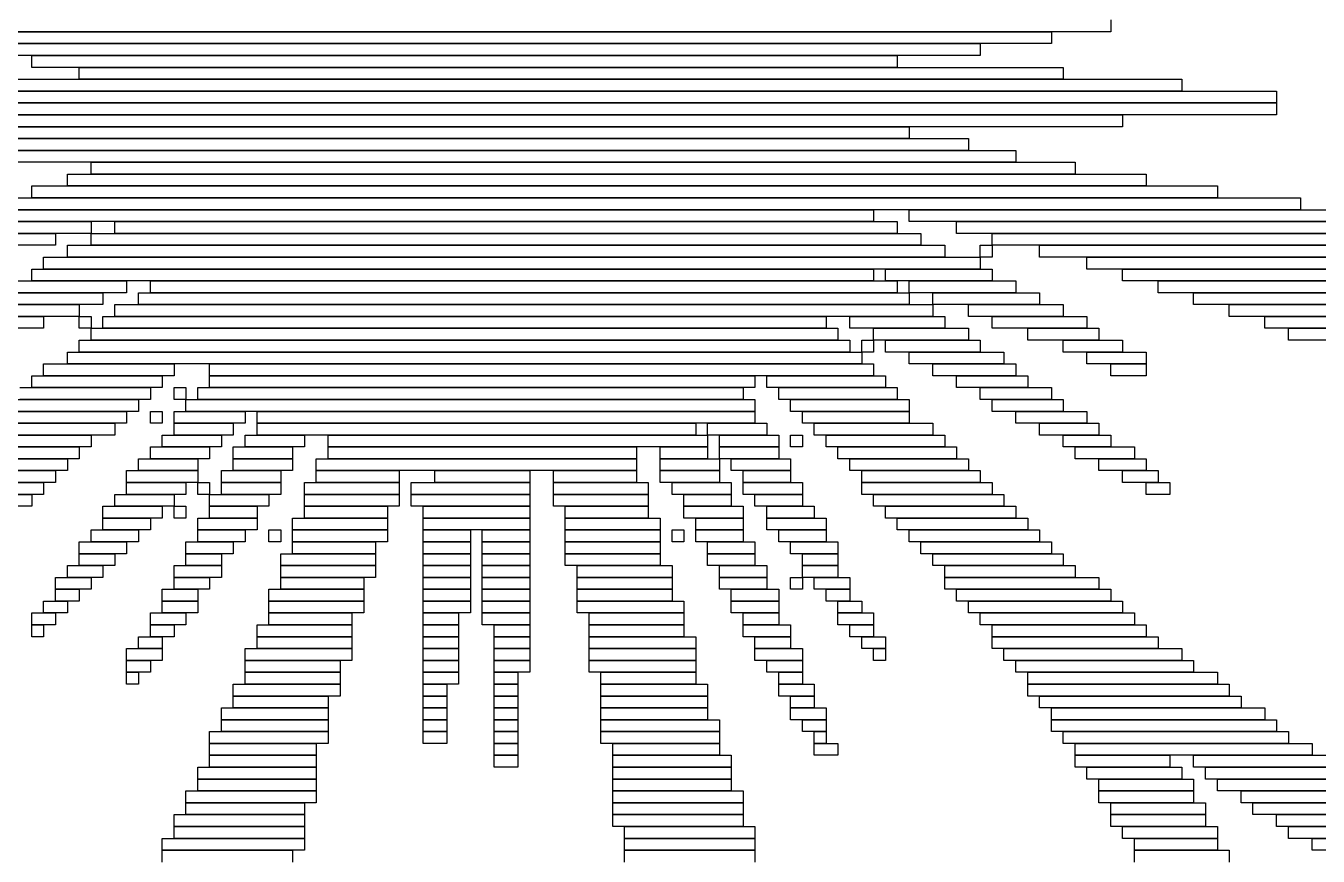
# Model space of a CAD drawing. Extents: x 374 to 650, y 311 to 714.
# Drawn here: x 467.5 to 576.5, y 519.5 to 589.5 of the extents above; entities that cross this region are included whole.
import ezdxf

# ---------------------------------------------------------------- set-up
doc = ezdxf.new("R2010")
doc.units = 0

msp = doc.modelspace()

# ---------------------------------------------------------------- linework, layer by layer
for p, q in [((559, 590), (559, 589)), ((559, 589), (453, 589)), ((458, 589), (554, 589)), ((554, 589), (554, 588)), ((554, 588), (458, 588)), ((463, 588), (548, 588)), ((548, 588), (548, 587)), ((548, 587), (463, 587)), ((468, 587), (541, 587)), ((468, 586), (468, 587)), ((541, 587), (541, 586)), ((541, 586), (468, 586)), ((472, 586), (555, 586)), ((472, 585), (472, 586)), ((555, 586), (555, 585)), ((466, 585), (565, 585)), ((555, 585), (472, 585)), ((565, 585), (565, 584)), ((406, 584), (573, 584)), ((565, 584), (466, 584)), ((573, 584), (573, 583)), ((573, 583), (406, 583)), ((410, 583), (573, 583)), ((573, 583), (573, 582)), ((573, 582), (410, 582)), ((413, 582), (560, 582)), ((560, 581), (413, 581)), ((418, 581), (542, 581)), ((542, 581), (542, 580)), ((560, 582), (560, 581)), ((542, 580), (418, 580)), ((423, 580), (547, 580)), ((547, 580), (547, 579)), ((547, 579), (423, 579)), ((433, 579), (551, 579)), ((551, 579), (551, 578)), ((551, 578), (433, 578)), ((473, 578), (556, 578)), ((473, 577), (473, 578)), ((556, 578), (556, 577)), ((471, 577), (562, 577)), ((471, 576), (471, 577)), ((556, 577), (473, 577)), ((562, 577), (562, 576)), ((468, 576), (568, 576)), ((468, 575), (468, 576)), ((562, 576), (471, 576)), ((568, 576), (568, 575)), ((465, 575), (575, 575)), ((568, 575), (468, 575)), ((575, 575), (575, 574)), ((462, 574), (539, 574)), ((575, 574), (465, 574)), ((539, 574), (539, 573)), ((542, 574), (586, 574)), ((542, 573), (542, 574)), ((460, 573), (473, 573)), ((539, 573), (462, 573)), ((473, 573), (473, 572)), ((475, 573), (541, 573)), ((475, 572), (475, 573)), ((541, 573), (541, 572)), ((586, 573), (542, 573)), ((546, 573), (635, 573)), ((546, 572), (546, 573)), ((457, 572), (470, 572)), ((473, 572), (460, 572)), ((470, 572), (470, 571)), ((473, 572), (543, 572)), ((473, 571), (473, 572)), ((541, 572), (475, 572)), ((543, 572), (543, 571)), ((635, 572), (546, 572)), ((549, 572), (633, 572)), ((549, 571), (549, 572)), ((470, 571), (457, 571)), ((471, 571), (545, 571)), ((471, 570), (471, 571)), ((543, 571), (473, 571)), ((545, 571), (545, 570)), ((548, 571), (549, 571)), ((548, 570), (548, 571)), ((633, 571), (549, 571)), ((549, 571), (549, 570)), ((553, 571), (630, 571)), ((553, 570), (553, 571)), ((468, 569), (539, 569)), ((468, 568), (468, 569)), ((469, 570), (548, 570)), ((469, 569), (469, 570)), ((548, 569), (469, 569)), ((545, 570), (471, 570)), ((539, 569), (539, 568)), ((540, 569), (549, 569)), ((540, 568), (540, 569)), ((549, 570), (548, 570)), ((548, 570), (548, 569)), ((549, 569), (549, 568)), ((630, 570), (553, 570)), ((557, 570), (627, 570)), ((557, 569), (557, 570)), ((627, 569), (557, 569)), ((560, 569), (623, 569)), ((560, 568), (560, 569)), ((466, 568), (476, 568)), ((539, 568), (468, 568)), ((476, 568), (476, 567)), ((478, 568), (541, 568)), ((478, 567), (478, 568)), ((549, 568), (540, 568)), ((541, 568), (541, 567)), ((542, 568), (551, 568)), ((542, 567), (542, 568)), ((551, 568), (551, 567)), ((623, 568), (560, 568)), ((563, 568), (617, 568)), ((563, 567), (563, 568)), ((464, 567), (474, 567)), ((476, 567), (466, 567)), ((474, 567), (474, 566)), ((477, 567), (542, 567)), ((477, 566), (477, 567)), ((541, 567), (478, 567)), ((551, 567), (542, 567)), ((542, 567), (542, 566)), ((544, 567), (553, 567)), ((544, 566), (544, 567)), ((553, 567), (553, 566)), ((617, 567), (563, 567)), ((566, 567), (584, 567)), ((566, 566), (566, 567)), ((462, 566), (472, 566)), ((474, 566), (464, 566)), ((472, 566), (472, 565)), ((475, 566), (544, 566)), ((475, 565), (475, 566)), ((542, 566), (477, 566)), ((553, 566), (544, 566)), ((544, 566), (544, 565)), ((547, 566), (555, 566)), ((547, 565), (547, 566)), ((555, 566), (555, 565)), ((584, 566), (566, 566)), ((569, 566), (587, 566)), ((569, 565), (569, 566)), ((461, 565), (469, 565)), ((472, 565), (462, 565)), ((469, 565), (469, 564)), ((472, 565), (473, 565)), ((472, 564), (472, 565)), ((473, 565), (473, 564)), ((474, 565), (535, 565)), ((474, 564), (474, 565)), ((544, 565), (475, 565)), ((535, 565), (535, 564)), ((537, 565), (545, 565)), ((537, 564), (537, 565)), ((545, 565), (545, 564)), ((555, 565), (547, 565)), ((549, 565), (557, 565)), ((549, 564), (549, 565)), ((557, 565), (557, 564)), ((587, 565), (569, 565)), ((572, 565), (589, 565)), ((572, 564), (572, 565)), ((469, 564), (461, 564)), ((473, 564), (472, 564)), ((473, 564), (536, 564)), ((473, 563), (473, 564)), ((535, 564), (474, 564)), ((536, 564), (536, 563)), ((545, 564), (537, 564)), ((539, 564), (547, 564)), ((539, 563), (539, 564)), ((547, 564), (547, 563)), ((557, 564), (549, 564)), ((552, 564), (558, 564)), ((552, 563), (552, 564)), ((558, 564), (558, 563)), ((589, 564), (572, 564)), ((574, 564), (591, 564)), ((574, 563), (574, 564)), ((472, 563), (537, 563)), ((472, 562), (472, 563)), ((536, 563), (473, 563)), ((537, 563), (537, 562)), ((538, 563), (539, 563)), ((538, 562), (538, 563)), ((547, 563), (539, 563)), ((539, 563), (539, 562)), ((540, 563), (548, 563)), ((540, 562), (540, 563)), ((548, 563), (548, 562)), ((558, 563), (552, 563)), ((555, 563), (560, 563)), ((555, 562), (555, 563)), ((560, 563), (560, 562)), ((591, 563), (574, 563)), ((471, 562), (538, 562)), ((471, 561), (471, 562)), ((537, 562), (472, 562)), ((539, 562), (538, 562)), ((538, 562), (538, 561)), ((548, 562), (540, 562)), ((542, 562), (550, 562)), ((542, 561), (542, 562)), ((550, 562), (550, 561)), ((560, 562), (555, 562)), ((557, 562), (562, 562)), ((557, 561), (557, 562)), ((562, 562), (562, 561)), ((469, 561), (480, 561)), ((469, 560), (469, 561)), ((538, 561), (471, 561)), ((480, 561), (480, 560)), ((483, 561), (539, 561)), ((483, 560), (483, 561)), ((539, 561), (539, 560)), ((550, 561), (542, 561)), ((544, 561), (551, 561)), ((544, 560), (544, 561)), ((551, 561), (551, 560)), ((562, 561), (557, 561)), ((559, 561), (562, 561)), ((559, 560), (559, 561)), ((562, 561), (562, 560)), ((468, 560), (479, 560)), ((468, 559), (468, 560)), ((480, 560), (469, 560)), ((479, 560), (479, 559)), ((539, 560), (483, 560)), ((483, 560), (529, 560)), ((483, 559), (483, 560)), ((529, 560), (529, 559)), ((530, 560), (540, 560)), ((530, 559), (530, 560)), ((540, 560), (540, 559)), ((551, 560), (544, 560)), ((546, 560), (552, 560)), ((546, 559), (546, 560)), ((552, 560), (552, 559)), ((562, 560), (559, 560)), ((467, 559), (478, 559)), ((479, 559), (468, 559)), ((478, 559), (478, 558)), ((480, 559), (481, 559)), ((480, 558), (480, 559)), ((481, 559), (481, 558)), ((482, 559), (528, 559)), ((482, 558), (482, 559)), ((529, 559), (483, 559)), ((528, 559), (528, 558)), ((540, 559), (530, 559)), ((531, 559), (541, 559)), ((531, 558), (531, 559)), ((541, 559), (541, 558)), ((552, 559), (546, 559)), ((548, 559), (554, 559)), ((548, 558), (548, 559)), ((554, 559), (554, 558)), ((464, 557), (476, 557)), ((466, 558), (477, 558)), ((477, 557), (466, 557)), ((478, 558), (467, 558)), ((476, 557), (476, 556)), ((477, 558), (477, 557)), ((478, 557), (479, 557)), ((478, 556), (478, 557)), ((479, 557), (479, 556)), ((481, 558), (480, 558)), ((480, 557), (486, 557)), ((480, 556), (480, 557)), ((481, 558), (529, 558)), ((481, 557), (481, 558)), ((529, 557), (481, 557)), ((528, 558), (482, 558)), ((486, 557), (486, 556)), ((487, 557), (529, 557)), ((487, 556), (487, 557)), ((529, 558), (529, 557)), ((529, 557), (529, 556)), ((541, 558), (531, 558)), ((532, 558), (542, 558)), ((532, 557), (532, 558)), ((542, 557), (532, 557)), ((533, 557), (542, 557)), ((533, 556), (533, 557)), ((542, 558), (542, 557)), ((542, 557), (542, 556)), ((554, 558), (548, 558)), ((549, 558), (555, 558)), ((549, 557), (549, 558)), ((555, 557), (549, 557)), ((551, 557), (557, 557)), ((551, 556), (551, 557)), ((555, 558), (555, 557)), ((557, 557), (557, 556)), ((463, 556), (475, 556)), ((476, 556), (464, 556)), ((475, 556), (475, 555)), ((479, 556), (478, 556)), ((486, 556), (480, 556)), ((480, 556), (485, 556)), ((480, 555), (480, 556)), ((485, 556), (485, 555)), ((529, 556), (487, 556)), ((487, 556), (524, 556)), ((487, 555), (487, 556)), ((524, 556), (524, 555)), ((525, 556), (530, 556)), ((525, 555), (525, 556)), ((530, 556), (530, 555)), ((542, 556), (533, 556)), ((534, 556), (544, 556)), ((534, 555), (534, 556)), ((544, 556), (544, 555)), ((557, 556), (551, 556)), ((553, 556), (558, 556)), ((553, 555), (553, 556)), ((558, 556), (558, 555)), ((462, 555), (473, 555)), ((475, 555), (463, 555)), ((473, 555), (473, 554)), ((479, 555), (484, 555)), ((479, 554), (479, 555)), ((485, 555), (480, 555)), ((484, 555), (484, 554)), ((486, 555), (491, 555)), ((486, 554), (486, 555)), ((524, 555), (487, 555)), ((491, 555), (491, 554)), ((493, 555), (525, 555)), ((493, 554), (493, 555)), ((530, 555), (525, 555)), ((525, 555), (525, 554)), ((526, 555), (531, 555)), ((526, 554), (526, 555)), ((531, 555), (531, 554)), ((532, 555), (533, 555)), ((532, 554), (532, 555)), ((533, 555), (533, 554)), ((544, 555), (534, 555)), ((535, 555), (545, 555)), ((535, 554), (535, 555)), ((545, 555), (545, 554)), ((558, 555), (553, 555)), ((555, 555), (559, 555)), ((555, 554), (555, 555)), ((559, 555), (559, 554)), ((460, 554), (472, 554)), ((473, 554), (462, 554)), ((472, 554), (472, 553)), ((478, 554), (483, 554)), ((478, 553), (478, 554)), ((484, 554), (479, 554)), ((483, 554), (483, 553)), ((485, 554), (490, 554)), ((485, 553), (485, 554)), ((491, 554), (486, 554)), ((490, 554), (490, 553)), ((525, 554), (493, 554)), ((493, 554), (519, 554)), ((493, 553), (493, 554)), ((519, 554), (519, 553)), ((521, 554), (525, 554)), ((521, 553), (521, 554)), ((525, 554), (525, 553)), ((531, 554), (526, 554)), ((526, 554), (531, 554)), ((526, 553), (526, 554)), ((531, 554), (531, 553)), ((533, 554), (532, 554)), ((545, 554), (535, 554)), ((536, 554), (546, 554)), ((536, 553), (536, 554)), ((546, 554), (546, 553)), ((559, 554), (555, 554)), ((556, 554), (561, 554)), ((556, 553), (556, 554)), ((561, 554), (561, 553)), ((459, 553), (471, 553)), ((472, 553), (460, 553)), ((471, 553), (471, 552)), ((477, 553), (482, 553)), ((477, 552), (477, 553)), ((483, 553), (478, 553)), ((482, 553), (482, 552)), ((490, 553), (485, 553)), ((485, 553), (490, 553)), ((485, 552), (485, 553)), ((490, 553), (490, 552)), ((492, 553), (519, 553)), ((492, 552), (492, 553)), ((519, 553), (493, 553)), ((519, 553), (519, 552)), ((525, 553), (521, 553)), ((521, 553), (526, 553)), ((521, 552), (521, 553)), ((531, 553), (526, 553)), ((526, 553), (526, 552)), ((527, 553), (532, 553)), ((527, 552), (527, 553)), ((532, 553), (532, 552)), ((546, 553), (536, 553)), ((537, 553), (547, 553)), ((537, 552), (537, 553)), ((547, 553), (547, 552)), ((561, 553), (556, 553)), ((558, 553), (562, 553)), ((558, 552), (558, 553)), ((562, 553), (562, 552)), ((458, 552), (470, 552)), ((471, 552), (459, 552)), ((470, 552), (470, 551)), ((476, 552), (482, 552)), ((476, 551), (476, 552)), ((482, 552), (477, 552)), ((482, 552), (482, 551)), ((484, 552), (489, 552)), ((484, 551), (484, 552)), ((490, 552), (485, 552)), ((489, 552), (489, 551)), ((519, 552), (492, 552)), ((492, 552), (499, 552)), ((492, 551), (492, 552)), ((499, 552), (499, 551)), ((502, 552), (510, 552)), ((502, 551), (502, 552)), ((510, 552), (510, 551)), ((512, 552), (519, 552)), ((512, 551), (512, 552)), ((519, 552), (519, 551)), ((526, 552), (521, 552)), ((521, 552), (526, 552)), ((521, 551), (521, 552)), ((526, 552), (526, 551)), ((532, 552), (527, 552)), ((528, 552), (532, 552)), ((528, 551), (528, 552)), ((532, 552), (532, 551)), ((547, 552), (537, 552)), ((538, 552), (548, 552)), ((538, 551), (538, 552)), ((548, 552), (548, 551)), ((562, 552), (558, 552)), ((560, 552), (563, 552)), ((560, 551), (560, 552)), ((563, 552), (563, 551)), ((456, 551), (469, 551)), ((470, 551), (458, 551)), ((469, 551), (469, 550)), ((482, 551), (476, 551)), ((476, 551), (481, 551)), ((476, 550), (476, 551)), ((481, 551), (481, 550)), ((482, 551), (483, 551)), ((482, 550), (482, 551)), ((483, 551), (483, 550)), ((489, 551), (484, 551)), ((484, 551), (489, 551)), ((484, 550), (484, 551)), ((489, 551), (489, 550)), ((491, 551), (499, 551)), ((491, 550), (491, 551)), ((499, 551), (492, 551)), ((499, 551), (499, 550)), ((500, 551), (510, 551)), ((500, 550), (500, 551)), ((510, 551), (502, 551)), ((510, 551), (510, 550)), ((519, 551), (512, 551)), ((512, 551), (520, 551)), ((512, 550), (512, 551)), ((520, 551), (520, 550)), ((526, 551), (521, 551)), ((522, 551), (527, 551)), ((522, 550), (522, 551)), ((527, 551), (527, 550)), ((532, 551), (528, 551)), ((528, 551), (533, 551)), ((528, 550), (528, 551)), ((533, 551), (533, 550)), ((548, 551), (538, 551)), ((538, 551), (549, 551)), ((538, 550), (538, 551)), ((549, 551), (549, 550)), ((563, 551), (560, 551)), ((562, 551), (564, 551)), ((562, 550), (562, 551)), ((564, 551), (564, 550)), ((455, 550), (468, 550)), ((469, 550), (456, 550)), ((468, 550), (468, 549)), ((475, 550), (480, 550)), ((475, 549), (475, 550)), ((481, 550), (476, 550)), ((480, 550), (480, 549)), ((483, 550), (482, 550)), ((483, 550), (488, 550)), ((483, 549), (483, 550)), ((489, 550), (484, 550)), ((488, 550), (488, 549)), ((499, 550), (491, 550)), ((491, 550), (499, 550)), ((491, 549), (491, 550)), ((499, 550), (499, 549)), ((510, 550), (500, 550)), ((500, 550), (510, 550)), ((500, 549), (500, 550)), ((510, 550), (510, 549)), ((520, 550), (512, 550)), ((512, 550), (520, 550)), ((512, 549), (512, 550)), ((520, 550), (520, 549)), ((527, 550), (522, 550)), ((523, 550), (527, 550)), ((523, 549), (523, 550)), ((527, 550), (527, 549)), ((533, 550), (528, 550)), ((529, 550), (533, 550)), ((529, 549), (529, 550)), ((533, 550), (533, 549)), ((549, 550), (538, 550)), ((539, 550), (550, 550)), ((539, 549), (539, 550)), ((550, 550), (550, 549)), ((564, 550), (562, 550)), ((468, 549), (455, 549)), ((474, 549), (479, 549)), ((474, 548), (474, 549)), ((480, 549), (475, 549)), ((479, 549), (479, 548)), ((480, 549), (481, 549)), ((480, 548), (480, 549)), ((481, 549), (481, 548)), ((488, 549), (483, 549)), ((483, 549), (487, 549)), ((483, 548), (483, 549)), ((487, 549), (487, 548)), ((499, 549), (491, 549)), ((491, 549), (498, 549)), ((491, 548), (491, 549)), ((498, 549), (498, 548)), ((510, 549), (500, 549)), ((501, 549), (510, 549)), ((501, 548), (501, 549)), ((510, 549), (510, 548)), ((520, 549), (512, 549)), ((513, 549), (520, 549)), ((513, 548), (513, 549)), ((520, 549), (520, 548)), ((527, 549), (523, 549)), ((523, 549), (528, 549)), ((523, 548), (523, 549)), ((528, 549), (528, 548)), ((533, 549), (529, 549)), ((530, 549), (534, 549)), ((530, 548), (530, 549)), ((534, 549), (534, 548)), ((550, 549), (539, 549)), ((540, 549), (551, 549)), ((540, 548), (540, 549)), ((551, 549), (551, 548)), ((479, 548), (474, 548)), ((474, 548), (478, 548)), ((474, 547), (474, 548)), ((478, 548), (478, 547)), ((481, 548), (480, 548)), ((482, 548), (487, 548)), ((482, 547), (482, 548)), ((487, 548), (483, 548)), ((487, 548), (487, 547)), ((490, 548), (498, 548)), ((490, 547), (490, 548)), ((498, 548), (491, 548)), ((498, 548), (498, 547)), ((510, 548), (501, 548)), ((501, 548), (510, 548)), ((501, 547), (501, 548)), ((510, 548), (510, 547)), ((520, 548), (513, 548)), ((513, 548), (521, 548)), ((513, 547), (513, 548)), ((521, 548), (521, 547)), ((528, 548), (523, 548)), ((524, 548), (528, 548)), ((524, 547), (524, 548)), ((528, 548), (528, 547)), ((534, 548), (530, 548)), ((530, 548), (535, 548)), ((530, 547), (530, 548)), ((535, 548), (535, 547)), ((551, 548), (540, 548)), ((541, 548), (552, 548)), ((541, 547), (541, 548)), ((552, 548), (552, 547)), ((473, 547), (477, 547)), ((473, 546), (473, 547)), ((478, 547), (474, 547)), ((477, 547), (477, 546)), ((487, 547), (482, 547)), ((482, 547), (486, 547)), ((482, 546), (482, 547)), ((486, 547), (486, 546)), ((488, 547), (489, 547)), ((488, 546), (488, 547)), ((489, 547), (489, 546)), ((498, 547), (490, 547)), ((490, 547), (498, 547)), ((490, 546), (490, 547)), ((498, 547), (498, 546)), ((510, 547), (501, 547)), ((501, 547), (505, 547)), ((501, 546), (501, 547)), ((505, 547), (505, 546)), ((506, 547), (510, 547)), ((506, 546), (506, 547)), ((510, 547), (510, 546)), ((521, 547), (513, 547)), ((513, 547), (521, 547)), ((513, 546), (513, 547)), ((521, 547), (521, 546)), ((522, 547), (523, 547)), ((522, 546), (522, 547)), ((523, 547), (523, 546)), ((528, 547), (524, 547)), ((524, 547), (528, 547)), ((524, 546), (524, 547)), ((528, 547), (528, 546)), ((535, 547), (530, 547)), ((531, 547), (535, 547)), ((531, 546), (531, 547)), ((535, 547), (535, 546)), ((552, 547), (541, 547)), ((542, 547), (553, 547)), ((542, 546), (542, 547)), ((553, 547), (553, 546)), ((472, 546), (476, 546)), ((472, 545), (472, 546)), ((477, 546), (473, 546)), ((476, 546), (476, 545)), ((481, 546), (485, 546)), ((481, 545), (481, 546)), ((486, 546), (482, 546)), ((485, 546), (485, 545)), ((489, 546), (488, 546)), ((498, 546), (490, 546)), ((490, 546), (497, 546)), ((490, 545), (490, 546)), ((497, 546), (497, 545)), ((505, 546), (501, 546)), ((501, 546), (505, 546)), ((501, 545), (501, 546)), ((505, 546), (505, 545)), ((510, 546), (506, 546)), ((506, 546), (510, 546)), ((506, 545), (506, 546)), ((510, 546), (510, 545)), ((521, 546), (513, 546)), ((513, 546), (521, 546)), ((513, 545), (513, 546)), ((521, 546), (521, 545)), ((523, 546), (522, 546)), ((528, 546), (524, 546)), ((525, 546), (529, 546)), ((525, 545), (525, 546)), ((529, 546), (529, 545)), ((535, 546), (531, 546)), ((532, 546), (536, 546)), ((532, 545), (532, 546)), ((536, 546), (536, 545)), ((553, 546), (542, 546)), ((543, 546), (554, 546)), ((543, 545), (543, 546)), ((554, 546), (554, 545)), ((471, 544), (474, 544)), ((471, 543), (471, 544)), ((476, 545), (472, 545)), ((472, 545), (475, 545)), ((472, 544), (472, 545)), ((475, 544), (472, 544)), ((474, 544), (474, 543)), ((475, 545), (475, 544)), ((480, 544), (484, 544)), ((480, 543), (480, 544)), ((485, 545), (481, 545)), ((481, 545), (484, 545)), ((481, 544), (481, 545)), ((484, 544), (481, 544)), ((484, 545), (484, 544)), ((484, 544), (484, 543)), ((489, 545), (497, 545)), ((489, 544), (489, 545)), ((497, 544), (489, 544)), ((489, 544), (497, 544)), ((489, 543), (489, 544)), ((497, 545), (490, 545)), ((497, 545), (497, 544)), ((497, 544), (497, 543)), ((505, 545), (501, 545)), ((501, 545), (505, 545)), ((501, 544), (501, 545)), ((505, 544), (501, 544)), ((501, 544), (505, 544)), ((501, 543), (501, 544)), ((505, 545), (505, 544)), ((505, 544), (505, 543)), ((510, 545), (506, 545)), ((506, 545), (510, 545)), ((506, 544), (506, 545)), ((510, 544), (506, 544)), ((506, 544), (510, 544)), ((506, 543), (506, 544)), ((510, 545), (510, 544)), ((510, 544), (510, 543)), ((521, 545), (513, 545)), ((513, 545), (521, 545)), ((513, 544), (513, 545)), ((521, 544), (513, 544)), ((514, 544), (522, 544)), ((514, 543), (514, 544)), ((521, 545), (521, 544)), ((522, 544), (522, 543)), ((529, 545), (525, 545)), ((525, 545), (529, 545)), ((525, 544), (525, 545)), ((529, 544), (525, 544)), ((526, 544), (530, 544)), ((526, 543), (526, 544)), ((529, 545), (529, 544)), ((530, 544), (530, 543)), ((536, 545), (532, 545)), ((533, 545), (536, 545)), ((533, 544), (533, 545)), ((536, 544), (533, 544)), ((533, 544), (536, 544)), ((533, 543), (533, 544)), ((536, 545), (536, 544)), ((536, 544), (536, 543)), ((554, 545), (543, 545)), ((544, 545), (555, 545)), ((544, 544), (544, 545)), ((555, 544), (544, 544)), ((545, 544), (556, 544)), ((545, 543), (545, 544)), ((555, 545), (555, 544)), ((556, 544), (556, 543)), ((470, 543), (473, 543)), ((470, 542), (470, 543)), ((474, 543), (471, 543)), ((473, 543), (473, 542)), ((484, 543), (480, 543)), ((480, 543), (483, 543)), ((480, 542), (480, 543)), ((483, 543), (483, 542)), ((497, 543), (489, 543)), ((489, 543), (496, 543)), ((489, 542), (489, 543)), ((496, 543), (496, 542)), ((505, 543), (501, 543)), ((501, 543), (505, 543)), ((501, 542), (501, 543)), ((505, 543), (505, 542)), ((510, 543), (506, 543)), ((506, 543), (510, 543)), ((506, 542), (506, 543)), ((510, 543), (510, 542)), ((522, 543), (514, 543)), ((514, 543), (522, 543)), ((514, 542), (514, 543)), ((522, 543), (522, 542)), ((530, 543), (526, 543)), ((526, 543), (530, 543)), ((526, 542), (526, 543)), ((530, 543), (530, 542)), ((532, 543), (533, 543)), ((532, 542), (532, 543)), ((536, 543), (533, 543)), ((533, 543), (533, 542)), ((534, 543), (537, 543)), ((534, 542), (534, 543)), ((537, 543), (537, 542)), ((556, 543), (545, 543)), ((545, 543), (558, 543)), ((545, 542), (545, 543)), ((558, 543), (558, 542)), ((473, 542), (470, 542)), ((470, 542), (472, 542)), ((470, 541), (470, 542)), ((472, 542), (472, 541)), ((479, 542), (482, 542)), ((479, 541), (479, 542)), ((483, 542), (480, 542)), ((482, 542), (482, 541)), ((488, 542), (496, 542)), ((488, 541), (488, 542)), ((496, 542), (489, 542)), ((496, 542), (496, 541)), ((505, 542), (501, 542)), ((501, 542), (505, 542)), ((501, 541), (501, 542)), ((505, 542), (505, 541)), ((510, 542), (506, 542)), ((506, 542), (510, 542)), ((506, 541), (506, 542)), ((510, 542), (510, 541)), ((522, 542), (514, 542)), ((514, 542), (522, 542)), ((514, 541), (514, 542)), ((522, 542), (522, 541)), ((530, 542), (526, 542)), ((527, 542), (531, 542)), ((527, 541), (527, 542)), ((531, 542), (531, 541)), ((533, 542), (532, 542)), ((537, 542), (534, 542)), ((535, 542), (537, 542)), ((535, 541), (535, 542)), ((537, 542), (537, 541)), ((558, 542), (545, 542)), ((546, 542), (559, 542)), ((546, 541), (546, 542)), ((559, 542), (559, 541)), ((469, 541), (471, 541)), ((469, 540), (469, 541)), ((472, 541), (470, 541)), ((471, 541), (471, 540)), ((482, 541), (479, 541)), ((479, 541), (482, 541)), ((479, 540), (479, 541)), ((482, 541), (482, 540)), ((496, 541), (488, 541)), ((488, 541), (496, 541)), ((488, 540), (488, 541)), ((496, 541), (496, 540)), ((505, 541), (501, 541)), ((501, 541), (505, 541)), ((501, 540), (501, 541)), ((505, 541), (505, 540)), ((510, 541), (506, 541)), ((506, 541), (510, 541)), ((506, 540), (506, 541)), ((510, 541), (510, 540)), ((522, 541), (514, 541)), ((514, 541), (523, 541)), ((514, 540), (514, 541)), ((523, 541), (523, 540)), ((531, 541), (527, 541)), ((527, 541), (531, 541)), ((527, 540), (527, 541)), ((531, 541), (531, 540)), ((537, 541), (535, 541)), ((536, 541), (538, 541)), ((536, 540), (536, 541)), ((538, 541), (538, 540)), ((559, 541), (546, 541)), ((547, 541), (560, 541)), ((547, 540), (547, 541)), ((560, 541), (560, 540)), ((468, 540), (470, 540)), ((468, 539), (468, 540)), ((471, 540), (469, 540)), ((470, 540), (470, 539)), ((478, 540), (481, 540)), ((478, 539), (478, 540)), ((482, 540), (479, 540)), ((481, 540), (481, 539)), ((496, 540), (488, 540)), ((488, 540), (495, 540)), ((488, 539), (488, 540)), ((495, 540), (495, 539)), ((505, 540), (501, 540)), ((501, 540), (504, 540)), ((501, 539), (501, 540)), ((504, 540), (504, 539)), ((510, 540), (506, 540)), ((506, 540), (510, 540)), ((506, 539), (506, 540)), ((510, 540), (510, 539)), ((523, 540), (514, 540)), ((515, 540), (523, 540)), ((515, 539), (515, 540)), ((523, 540), (523, 539)), ((531, 540), (527, 540)), ((528, 540), (531, 540)), ((528, 539), (528, 540)), ((531, 540), (531, 539)), ((538, 540), (536, 540)), ((536, 540), (539, 540)), ((536, 539), (536, 540)), ((539, 540), (539, 539)), ((560, 540), (547, 540)), ((548, 540), (561, 540)), ((548, 539), (548, 540)), ((561, 540), (561, 539)), ((470, 539), (468, 539)), ((468, 539), (469, 539)), ((468, 538), (468, 539)), ((469, 539), (469, 538)), ((481, 539), (478, 539)), ((478, 539), (480, 539)), ((478, 538), (478, 539)), ((480, 539), (480, 538)), ((487, 539), (495, 539)), ((487, 538), (487, 539)), ((495, 539), (488, 539)), ((495, 539), (495, 538)), ((504, 539), (501, 539)), ((501, 539), (504, 539)), ((501, 538), (501, 539)), ((504, 539), (504, 538)), ((510, 539), (506, 539)), ((507, 539), (510, 539)), ((507, 538), (507, 539)), ((510, 539), (510, 538)), ((523, 539), (515, 539)), ((515, 539), (523, 539)), ((515, 538), (515, 539)), ((523, 539), (523, 538)), ((531, 539), (528, 539)), ((528, 539), (532, 539)), ((528, 538), (528, 539)), ((532, 539), (532, 538)), ((539, 539), (536, 539)), ((537, 539), (539, 539)), ((537, 538), (537, 539)), ((539, 539), (539, 538)), ((561, 539), (548, 539)), ((549, 539), (562, 539)), ((549, 538), (549, 539)), ((562, 539), (562, 538)), ((469, 538), (468, 538)), ((477, 538), (479, 538)), ((477, 537), (477, 538)), ((480, 538), (478, 538)), ((479, 538), (479, 537)), ((495, 538), (487, 538)), ((487, 538), (495, 538)), ((487, 537), (487, 538)), ((495, 538), (495, 537)), ((504, 538), (501, 538)), ((501, 538), (504, 538)), ((501, 537), (501, 538)), ((504, 538), (504, 537)), ((510, 538), (507, 538)), ((507, 538), (510, 538)), ((507, 537), (507, 538)), ((510, 538), (510, 537)), ((523, 538), (515, 538)), ((515, 538), (524, 538)), ((515, 537), (515, 538)), ((524, 538), (524, 537)), ((532, 538), (528, 538)), ((529, 538), (532, 538)), ((529, 537), (529, 538)), ((532, 538), (532, 537)), ((539, 538), (537, 538)), ((538, 538), (540, 538)), ((538, 537), (538, 538)), ((540, 538), (540, 537)), ((562, 538), (549, 538)), ((549, 538), (563, 538)), ((549, 537), (549, 538)), ((563, 538), (563, 537)), ((476, 537), (479, 537)), ((476, 536), (476, 537)), ((479, 537), (477, 537)), ((479, 537), (479, 536)), ((486, 537), (495, 537)), ((486, 536), (486, 537)), ((495, 537), (487, 537)), ((495, 537), (495, 536)), ((504, 537), (501, 537)), ((501, 537), (504, 537)), ((501, 536), (501, 537)), ((504, 537), (504, 536)), ((510, 537), (507, 537)), ((507, 537), (510, 537)), ((507, 536), (507, 537)), ((510, 537), (510, 536)), ((524, 537), (515, 537)), ((515, 537), (524, 537)), ((515, 536), (515, 537)), ((524, 537), (524, 536)), ((532, 537), (529, 537)), ((529, 537), (533, 537)), ((529, 536), (529, 537)), ((533, 537), (533, 536)), ((540, 537), (538, 537)), ((539, 537), (540, 537)), ((539, 536), (539, 537)), ((540, 537), (540, 536)), ((563, 537), (549, 537)), ((550, 537), (565, 537)), ((550, 536), (550, 537)), ((565, 537), (565, 536)), ((479, 536), (476, 536)), ((476, 536), (478, 536)), ((476, 535), (476, 536)), ((478, 536), (478, 535)), ((495, 536), (486, 536)), ((486, 536), (494, 536)), ((486, 535), (486, 536)), ((494, 536), (494, 535)), ((504, 536), (501, 536)), ((501, 536), (504, 536)), ((501, 535), (501, 536)), ((504, 536), (504, 535)), ((510, 536), (507, 536)), ((507, 536), (510, 536)), ((507, 535), (507, 536)), ((510, 536), (510, 535)), ((524, 536), (515, 536)), ((515, 536), (524, 536)), ((515, 535), (515, 536)), ((524, 536), (524, 535)), ((533, 536), (529, 536)), ((530, 536), (533, 536)), ((530, 535), (530, 536)), ((533, 536), (533, 535)), ((540, 536), (539, 536)), ((565, 536), (550, 536)), ((551, 536), (566, 536)), ((551, 535), (551, 536)), ((566, 536), (566, 535)), ((478, 535), (476, 535)), ((476, 535), (477, 535)), ((476, 534), (476, 535)), ((477, 535), (477, 534)), ((494, 535), (486, 535)), ((486, 535), (494, 535)), ((486, 534), (486, 535)), ((494, 535), (494, 534)), ((504, 535), (501, 535)), ((501, 535), (504, 535)), ((501, 534), (501, 535)), ((504, 535), (504, 534)), ((510, 535), (507, 535)), ((507, 535), (509, 535)), ((507, 534), (507, 535)), ((509, 535), (509, 534)), ((524, 535), (515, 535)), ((516, 535), (524, 535)), ((516, 534), (516, 535)), ((524, 535), (524, 534)), ((533, 535), (530, 535)), ((531, 535), (533, 535)), ((531, 534), (531, 535)), ((533, 535), (533, 534)), ((566, 535), (551, 535)), ((552, 535), (568, 535)), ((552, 534), (552, 535)), ((568, 535), (568, 534)), ((477, 534), (476, 534)), ((485, 534), (494, 534)), ((485, 533), (485, 534)), ((494, 534), (486, 534)), ((494, 534), (494, 533)), ((504, 534), (501, 534)), ((501, 534), (503, 534)), ((501, 533), (501, 534)), ((503, 534), (503, 533)), ((509, 534), (507, 534)), ((507, 534), (509, 534)), ((507, 533), (507, 534)), ((509, 534), (509, 533)), ((524, 534), (516, 534)), ((516, 534), (525, 534)), ((516, 533), (516, 534)), ((525, 534), (525, 533)), ((533, 534), (531, 534)), ((531, 534), (534, 534)), ((531, 533), (531, 534)), ((534, 534), (534, 533)), ((568, 534), (552, 534)), ((552, 534), (569, 534)), ((552, 533), (552, 534)), ((569, 534), (569, 533)), ((484, 532), (493, 532)), ((484, 531), (484, 532)), ((494, 533), (485, 533)), ((485, 533), (493, 533)), ((485, 532), (485, 533)), ((493, 532), (485, 532)), ((493, 533), (493, 532)), ((493, 532), (493, 531)), ((503, 533), (501, 533)), ((501, 533), (503, 533)), ((501, 532), (501, 533)), ((503, 532), (501, 532)), ((501, 532), (503, 532)), ((501, 531), (501, 532)), ((503, 533), (503, 532)), ((503, 532), (503, 531)), ((509, 533), (507, 533)), ((507, 533), (509, 533)), ((507, 532), (507, 533)), ((509, 532), (507, 532)), ((507, 532), (509, 532)), ((507, 531), (507, 532)), ((509, 533), (509, 532)), ((509, 532), (509, 531)), ((525, 533), (516, 533)), ((516, 533), (525, 533)), ((516, 532), (516, 533)), ((525, 532), (516, 532)), ((516, 532), (525, 532)), ((516, 531), (516, 532)), ((525, 533), (525, 532)), ((525, 532), (525, 531)), ((534, 533), (531, 533)), ((532, 533), (534, 533)), ((532, 532), (532, 533)), ((534, 532), (532, 532)), ((532, 532), (535, 532)), ((532, 531), (532, 532)), ((534, 533), (534, 532)), ((535, 532), (535, 531)), ((569, 533), (552, 533)), ((553, 533), (570, 533)), ((553, 532), (553, 533)), ((570, 532), (553, 532)), ((554, 532), (572, 532)), ((554, 531), (554, 532)), ((570, 533), (570, 532)), ((572, 532), (572, 531)), ((493, 531), (484, 531)), ((484, 531), (493, 531)), ((484, 530), (484, 531)), ((493, 531), (493, 530)), ((503, 531), (501, 531)), ((501, 531), (503, 531)), ((501, 530), (501, 531)), ((503, 531), (503, 530)), ((509, 531), (507, 531)), ((507, 531), (509, 531)), ((507, 530), (507, 531)), ((509, 531), (509, 530)), ((525, 531), (516, 531)), ((516, 531), (526, 531)), ((516, 530), (516, 531)), ((526, 531), (526, 530)), ((535, 531), (532, 531)), ((533, 531), (535, 531)), ((533, 530), (533, 531)), ((535, 531), (535, 530)), ((572, 531), (554, 531)), ((554, 531), (573, 531)), ((554, 530), (554, 531)), ((573, 531), (573, 530)), ((483, 530), (493, 530)), ((483, 529), (483, 530)), ((493, 530), (484, 530)), ((493, 530), (493, 529)), ((503, 530), (501, 530)), ((501, 530), (503, 530)), ((501, 529), (501, 530)), ((503, 530), (503, 529)), ((509, 530), (507, 530)), ((507, 530), (509, 530)), ((507, 529), (507, 530)), ((509, 530), (509, 529)), ((526, 530), (516, 530)), ((516, 530), (526, 530)), ((516, 529), (516, 530)), ((526, 530), (526, 529)), ((535, 530), (533, 530)), ((534, 530), (535, 530)), ((534, 529), (534, 530)), ((535, 530), (535, 529)), ((573, 530), (554, 530)), ((555, 530), (574, 530)), ((555, 529), (555, 530)), ((574, 530), (574, 529)), ((493, 529), (483, 529)), ((483, 529), (492, 529)), ((483, 528), (483, 529)), ((492, 529), (492, 528)), ((503, 529), (501, 529)), ((509, 529), (507, 529)), ((507, 529), (509, 529)), ((507, 528), (507, 529)), ((509, 529), (509, 528)), ((526, 529), (516, 529)), ((517, 529), (526, 529)), ((517, 528), (517, 529)), ((526, 529), (526, 528)), ((535, 529), (534, 529)), ((534, 529), (536, 529)), ((534, 528), (534, 529)), ((536, 529), (536, 528)), ((574, 529), (555, 529)), ((556, 529), (576, 529)), ((556, 528), (556, 529)), ((576, 529), (576, 528)), ((492, 528), (483, 528)), ((483, 528), (492, 528)), ((483, 527), (483, 528)), ((492, 528), (492, 527)), ((509, 528), (507, 528)), ((507, 528), (509, 528)), ((507, 527), (507, 528)), ((509, 528), (509, 527)), ((526, 528), (517, 528)), ((517, 528), (527, 528)), ((517, 527), (517, 528)), ((527, 528), (527, 527)), ((536, 528), (534, 528)), ((576, 528), (556, 528)), ((556, 528), (564, 528)), ((556, 527), (556, 528)), ((564, 528), (564, 527)), ((566, 528), (578, 528)), ((566, 527), (566, 528)), ((482, 527), (492, 527)), ((482, 526), (482, 527)), ((492, 527), (483, 527)), ((492, 527), (492, 526)), ((509, 527), (507, 527)), ((527, 527), (517, 527)), ((517, 527), (527, 527)), ((517, 526), (517, 527)), ((527, 527), (527, 526)), ((564, 527), (556, 527)), ((557, 527), (565, 527)), ((557, 526), (557, 527)), ((565, 527), (565, 526)), ((578, 527), (566, 527)), ((567, 527), (579, 527)), ((567, 526), (567, 527)), ((492, 526), (482, 526)), ((482, 526), (492, 526)), ((482, 525), (482, 526)), ((492, 526), (492, 525)), ((527, 526), (517, 526)), ((517, 526), (527, 526)), ((517, 525), (517, 526)), ((527, 526), (527, 525)), ((565, 526), (557, 526)), ((558, 526), (566, 526)), ((558, 525), (558, 526)), ((566, 526), (566, 525)), ((579, 526), (567, 526)), ((568, 526), (581, 526)), ((568, 525), (568, 526)), ((481, 525), (492, 525)), ((481, 524), (481, 525)), ((492, 525), (482, 525)), ((492, 525), (492, 524)), ((527, 525), (517, 525)), ((517, 525), (528, 525)), ((517, 524), (517, 525)), ((528, 525), (528, 524)), ((566, 525), (558, 525)), ((558, 525), (566, 525)), ((558, 524), (558, 525)), ((566, 525), (566, 524)), ((581, 525), (568, 525)), ((570, 525), (582, 525)), ((570, 524), (570, 525)), ((492, 524), (481, 524)), ((481, 524), (491, 524)), ((481, 523), (481, 524)), ((491, 524), (491, 523)), ((528, 524), (517, 524)), ((517, 524), (528, 524)), ((517, 523), (517, 524)), ((528, 524), (528, 523)), ((566, 524), (558, 524)), ((559, 524), (567, 524)), ((559, 523), (559, 524)), ((567, 524), (567, 523)), ((582, 524), (570, 524)), ((571, 524), (584, 524)), ((571, 523), (571, 524)), ((480, 523), (491, 523)), ((480, 522), (480, 523)), ((491, 523), (481, 523)), ((491, 523), (491, 522)), ((528, 523), (517, 523)), ((517, 523), (528, 523)), ((517, 522), (517, 523)), ((528, 523), (528, 522)), ((567, 523), (559, 523)), ((559, 523), (567, 523)), ((559, 522), (559, 523)), ((567, 523), (567, 522)), ((584, 523), (571, 523)), ((573, 523), (586, 523)), ((573, 522), (573, 523)), ((491, 522), (480, 522)), ((480, 522), (491, 522)), ((480, 521), (480, 522)), ((491, 522), (491, 521)), ((528, 522), (517, 522)), ((518, 522), (529, 522)), ((518, 521), (518, 522)), ((529, 522), (529, 521)), ((567, 522), (559, 522)), ((560, 522), (568, 522)), ((560, 521), (560, 522)), ((568, 522), (568, 521)), ((586, 522), (573, 522)), ((574, 522), (588, 522)), ((574, 521), (574, 522)), ((479, 521), (491, 521)), ((479, 520), (479, 521)), ((491, 520), (479, 520)), ((479, 520), (490, 520)), ((479, 519), (479, 520)), ((491, 521), (480, 521)), ((490, 520), (490, 519)), ((491, 521), (491, 520)), ((529, 521), (518, 521)), ((518, 521), (529, 521)), ((518, 520), (518, 521)), ((529, 520), (518, 520)), ((518, 520), (529, 520)), ((518, 519), (518, 520)), ((529, 521), (529, 520)), ((529, 520), (529, 519)), ((568, 521), (560, 521)), ((561, 521), (568, 521)), ((561, 520), (561, 521)), ((568, 520), (561, 520)), ((561, 520), (569, 520)), ((561, 519), (561, 520)), ((568, 521), (568, 520)), ((569, 520), (569, 519)), ((588, 521), (574, 521)), ((576, 521), (590, 521)), ((576, 520), (576, 521)), ((590, 520), (576, 520))]:
    msp.add_line(p, q)

doc.saveas('drawing.dxf')
